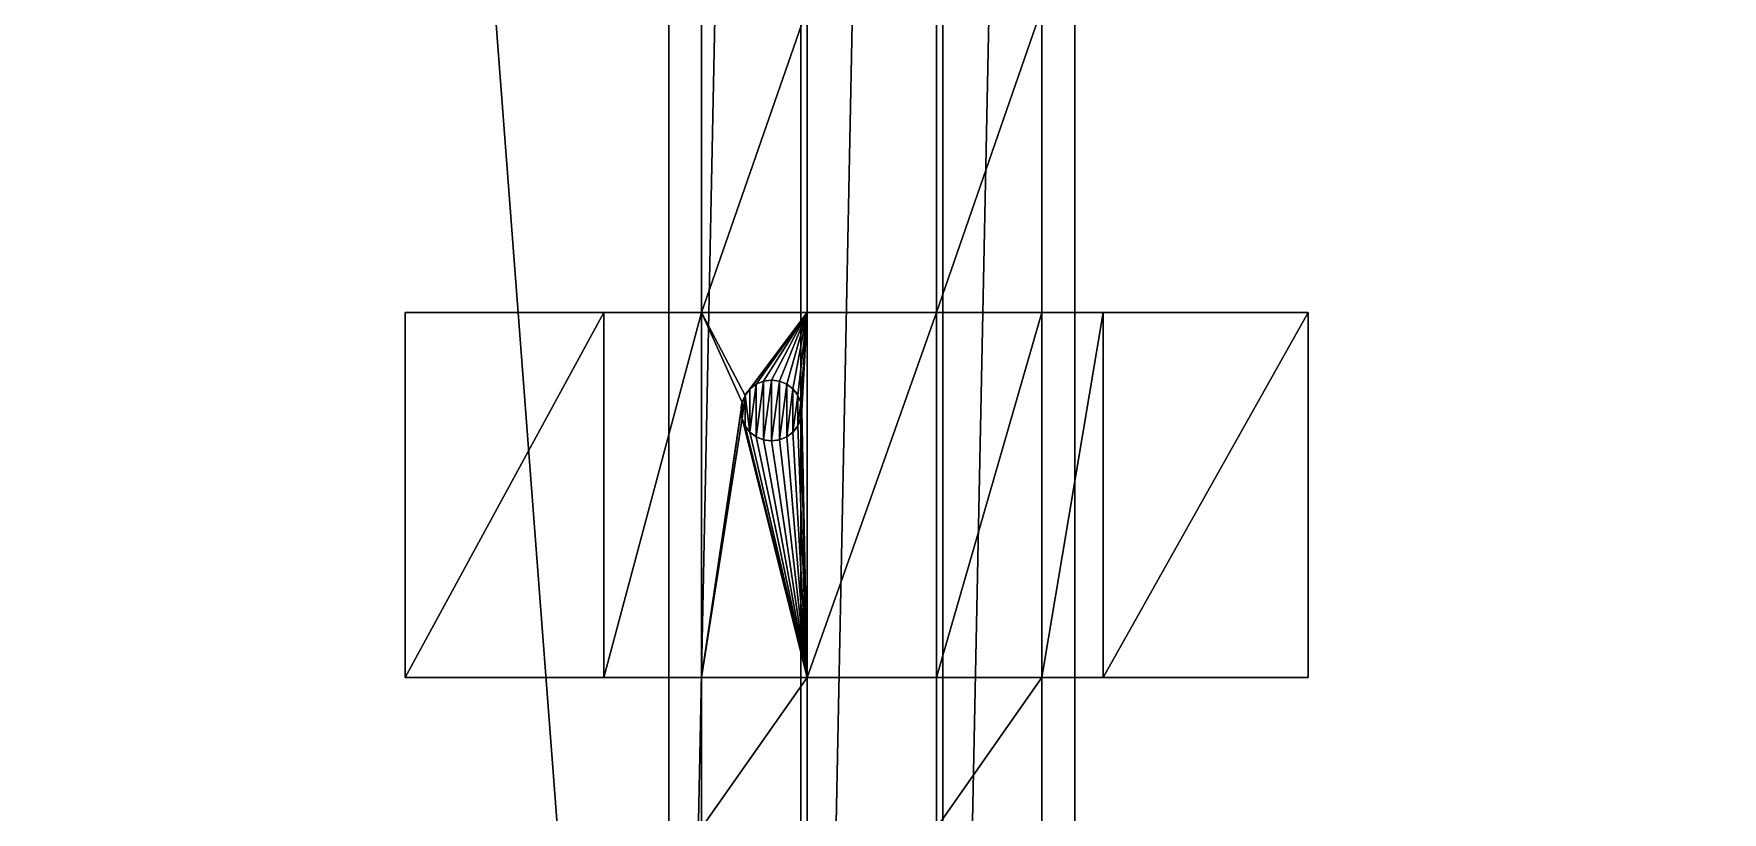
# Model space of a CAD drawing. Header units: millimetres. Extents: x -2 to 845, y -2 to 957.
# Drawn here: x 92.4 to 258.8, y 264.7 to 341.5 of the extents above; entities that cross this region are included whole.
import ezdxf

# ---------------------------------------------------------------- set-up
doc = ezdxf.new("R2010")
doc.units = ezdxf.units.MM
doc.header["$LTSCALE"] = 25.4

msp = doc.modelspace()

# ---------------------------------------------------------------- linework, layer by layer
for p, q in [((168, 120, 105), (168, 759, 105)), ((182, 759, 105), (182, 120, 105)), ((168.63, 758.37, 106), (168.63, 120.63, 106)), ((181.37, 120.63, 106), (181.37, 758.37, 106)), ((195, 729, 85), (195, 120, 85)), ((195, 729, 105), (195, 120, 105)), ((195, 729, 105), (195, 120, 105)), ((195, 729, 85), (195, 120, 85)), ((155, 120, 85), (155, 644, 85)), ((155, 120, 105), (155, 644, 105)), ((155, 120, 105), (155, 644, 105)), ((155, 120, 85), (155, 644, 85)), ((158.2, 344, 110), (158.2, 314, 110)), ((168.63, 344, 110), (168.63, 314, 110)), ((181.37, 314, 110), (181.37, 344, 110)), ((191.77, 314, 110), (191.77, 344, 110)), ((129, 314, 110), (129, 278, 110)), ((129, 314, 110), (129, 314, 158)), ((129, 278, 158), (129, 314, 158)), ((158.2, 314, 110), (129, 314, 110)), ((148.6, 314, 158), (129, 314, 158)), ((129, 314, 110), (129, 314, 158)), ((148.6, 314, 158), (129, 314, 158)), ((129, 278, 158), (129, 314, 158)), ((158.2, 314, 168), (148.6, 314, 168)), ((148.6, 314, 168), (148.6, 314, 158)), ((148.6, 314, 168), (148.6, 278, 168)), ((158.2, 314, 168), (148.6, 314, 168)), ((148.6, 314, 158), (148.6, 278, 158)), ((148.6, 314, 168), (148.6, 278, 168)), ((148.6, 314, 158), (148.6, 278, 158)), ((148.6, 314, 168), (148.6, 314, 158)), ((168.63, 314, 110), (158.2, 314, 110)), ((158.2, 314, 110), (158.2, 314, 168)), ((168.63, 314, 110), (158.2, 314, 110)), ((168.63, 314, 168), (158.2, 314, 168)), ((158.2, 314, 110), (158.2, 314, 168)), ((168.63, 314, 168), (158.2, 314, 168)), ((168.63, 314, 110), (168.63, 314, 168)), ((181.37, 314, 110), (168.63, 314, 110)), ((181.37, 314, 168), (168.63, 314, 168)), ((168.63, 314, 110), (168.63, 314, 168)), ((181.37, 314, 168), (168.63, 314, 168)), ((191.77, 314, 110), (181.37, 314, 110)), ((181.37, 314, 110), (181.37, 314, 168)), ((191.77, 314, 110), (181.37, 314, 110)), ((191.77, 314, 168), (181.37, 314, 168)), ((181.37, 314, 110), (181.37, 314, 168)), ((191.77, 314, 168), (181.37, 314, 168)), ((191.77, 314, 110), (191.77, 314, 168)), ((218, 314, 110), (191.77, 314, 110)), ((197.8, 314, 168), (191.77, 314, 168)), ((191.77, 314, 110), (191.77, 314, 168)), ((197.8, 314, 168), (191.77, 314, 168)), ((218, 314, 158), (197.8, 314, 158)), ((197.8, 314, 168), (197.8, 314, 158)), ((197.8, 314, 168), (197.8, 278, 168)), ((197.8, 314, 158), (197.8, 278, 158)), ((218, 314, 158), (197.8, 314, 158)), ((197.8, 314, 168), (197.8, 278, 168)), ((197.8, 314, 168), (197.8, 314, 158)), ((197.8, 314, 158), (197.8, 278, 158)), ((218, 314, 110), (218, 314, 158)), ((218, 278, 110), (218, 314, 110)), ((218, 278, 158), (218, 314, 158)), ((218, 314, 110), (218, 314, 158)), ((218, 278, 158), (218, 314, 158)), ((162.99, 306.46, 168), (162.99, 306.46, 169)), ((162.99, 306.46, 168), (162.99, 306.46, 169)), ((163.61, 306.93, 168), (163.61, 306.93, 169)), ((163.61, 306.93, 168), (163.61, 306.93, 169)), ((164.33, 307.23, 168), (164.33, 307.23, 169)), ((164.33, 307.23, 168), (164.33, 307.23, 169)), ((165.11, 307.33, 168), (165.11, 307.33, 169)), ((165.11, 307.33, 168), (165.11, 307.33, 169)), ((165.89, 307.23, 168), (165.89, 307.23, 169)), ((165.89, 307.23, 168), (165.89, 307.23, 169)), ((166.61, 306.93, 168), (166.61, 306.93, 169)), ((166.61, 306.93, 168), (166.61, 306.93, 169)), ((167.23, 306.46, 168), (167.23, 306.46, 169)), ((167.23, 306.46, 168), (167.23, 306.46, 169)), ((162.21, 305.11, 168), (162.21, 305.11, 169)), ((162.21, 305.11, 168), (162.21, 305.11, 169)), ((162.51, 305.83, 168), (162.51, 305.83, 169)), ((162.51, 305.83, 168), (162.51, 305.83, 169)), ((167.71, 305.83, 168), (167.71, 305.83, 169)), ((167.71, 305.83, 168), (167.71, 305.83, 169)), ((168.01, 305.11, 168), (168.01, 305.11, 169)), ((168.01, 305.11, 168), (168.01, 305.11, 169)), ((162.11, 304.33, 168), (162.11, 304.33, 169)), ((162.11, 304.33, 168), (162.11, 304.33, 169)), ((162.21, 303.56, 168), (162.21, 303.56, 169)), ((162.21, 303.56, 168), (162.21, 303.56, 169)), ((168.01, 303.56, 168), (168.01, 303.56, 169)), ((168.01, 303.56, 168), (168.01, 303.56, 169)), ((168.11, 304.33, 168), (168.11, 304.33, 169)), ((168.11, 304.33, 168), (168.11, 304.33, 169)), ((162.51, 302.83, 168), (162.51, 302.83, 169)), ((162.51, 302.83, 168), (162.51, 302.83, 169)), ((162.99, 302.21, 168), (162.99, 302.21, 169)), ((162.99, 302.21, 168), (162.99, 302.21, 169)), ((163.61, 301.74, 168), (163.61, 301.74, 169)), ((163.61, 301.74, 168), (163.61, 301.74, 169)), ((164.33, 301.44, 168), (164.33, 301.44, 169)), ((164.33, 301.44, 168), (164.33, 301.44, 169)), ((165.11, 301.33, 168), (165.11, 301.33, 169)), ((165.11, 301.33, 168), (165.11, 301.33, 169)), ((165.89, 301.44, 168), (165.89, 301.44, 169)), ((165.89, 301.44, 168), (165.89, 301.44, 169)), ((166.61, 301.74, 168), (166.61, 301.74, 169)), ((166.61, 301.74, 168), (166.61, 301.74, 169)), ((167.23, 302.21, 168), (167.23, 302.21, 169)), ((167.23, 302.21, 168), (167.23, 302.21, 169)), ((167.71, 302.83, 168), (167.71, 302.83, 169)), ((167.71, 302.83, 168), (167.71, 302.83, 169)), ((129, 278, 110), (158.2, 278, 110)), ((129, 278, 110), (129, 278, 158)), ((129, 278, 158), (148.6, 278, 158)), ((129, 278, 110), (129, 278, 158)), ((129, 278, 158), (148.6, 278, 158)), ((148.6, 278, 168), (148.6, 278, 158)), ((148.6, 278, 168), (158.2, 278, 168)), ((148.6, 278, 168), (158.2, 278, 168)), ((148.6, 278, 168), (148.6, 278, 158)), ((158.2, 278, 110), (158.2, 263.17, 110)), ((158.2, 278, 110), (168.63, 278, 110)), ((158.2, 278, 110), (168.63, 278, 110)), ((158.2, 278, 110), (158.2, 278, 168)), ((158.2, 278, 168), (168.63, 278, 168)), ((158.2, 278, 110), (158.2, 278, 168)), ((158.2, 278, 168), (168.63, 278, 168)), ((168.63, 278, 110), (168.63, 263.17, 110)), ((168.63, 278, 110), (168.63, 278, 168)), ((168.63, 278, 110), (181.37, 278, 110)), ((168.63, 278, 110), (168.63, 278, 168)), ((168.63, 278, 168), (181.37, 278, 168)), ((168.63, 278, 168), (181.37, 278, 168)), ((181.37, 263.17, 110), (181.37, 278, 110)), ((181.37, 278, 110), (191.77, 278, 110)), ((181.37, 278, 110), (191.77, 278, 110)), ((181.37, 278, 110), (181.37, 278, 168)), ((181.37, 278, 168), (191.77, 278, 168)), ((181.37, 278, 110), (181.37, 278, 168)), ((181.37, 278, 168), (191.77, 278, 168)), ((191.77, 263.17, 110), (191.77, 278, 110)), ((191.77, 278, 110), (218, 278, 110)), ((191.77, 278, 110), (191.77, 278, 168)), ((191.77, 278, 168), (197.8, 278, 168)), ((191.77, 278, 110), (191.77, 278, 168)), ((191.77, 278, 168), (197.8, 278, 168)), ((197.8, 278, 168), (197.8, 278, 158)), ((197.8, 278, 158), (218, 278, 158)), ((197.8, 278, 158), (218, 278, 158)), ((197.8, 278, 168), (197.8, 278, 158)), ((218, 278, 110), (218, 278, 158)), ((218, 278, 110), (218, 278, 158))]:
    msp.add_line(p, q)
for centre in [(165.11, 304.33, 168), (165.11, 304.33, 169), (165.11, 304.33, 168), (165.11, 304.33, 169), (165.11, 304.33, 168), (165.11, 304.33, 169), (165.11, 304.33, 168), (165.11, 304.33, 169), (165.11, 304.33, 168), (165.11, 304.33, 169), (165.11, 304.33, 168), (165.11, 304.33, 169), (165.11, 304.33, 168), (165.11, 304.33, 169), (165.11, 304.33, 168), (165.11, 304.33, 169), (165.11, 304.33, 168), (165.11, 304.33, 169), (165.11, 304.33, 168), (165.11, 304.33, 169), (165.11, 304.33, 168), (165.11, 304.33, 169), (165.11, 304.33, 168), (165.11, 304.33, 169), (165.11, 304.33, 168), (165.11, 304.33, 169), (165.11, 304.33, 168), (165.11, 304.33, 169), (165.11, 304.33, 168), (165.11, 304.33, 169), (165.11, 304.33, 168), (165.11, 304.33, 169), (165.11, 304.33, 168), (165.11, 304.33, 169), (165.11, 304.33, 168), (165.11, 304.33, 169), (165.11, 304.33, 168), (165.11, 304.33, 169), (165.11, 304.33, 168), (165.11, 304.33, 169), (165.11, 304.33, 168), (165.11, 304.33, 169), (165.11, 304.33, 168), (165.11, 304.33, 169), (165.11, 304.33, 168), (165.11, 304.33, 169), (165.11, 304.33, 168), (165.11, 304.33, 169), (165.11, 304.33, 168), (165.11, 304.33, 169)]:
    msp.add_circle(centre, 3)

# ---------------------------------------------------------------- meshes
mesh = msp.add_polyface()
corners = [(50, -2), (0, 955), (0, -2), (50, 955), (65, 50), (100, -2), (50, 957), (100, 50), (100, 35), (65, 905), (100, 957), (100, 905), (100, 920)]
mesh.append_faces([[corners[k] for k in face] for face in [(0, 1, 2), (7, 5, 8), (10, 11, 12)]], dxfattribs={"vtx0": -1})
mesh.append_faces([[corners[k] for k in face] for face in [(1, 0, 3), (3, 4, 6), (4, 5, 7), (6, 9, 10), (9, 6, 4)]], dxfattribs={"vtx0": -1, "vtx1": -1})
mesh.append_faces([[corners[k] for k in face] for face in [(3, 0, 4)]], dxfattribs={"vtx0": -1, "vtx1": -1, "vtx2": -1})
mesh.append_faces([[corners[k] for k in face] for face in [(4, 0, 5), (10, 9, 11)]], dxfattribs={"vtx0": -1, "vtx2": -1})
mesh = msp.add_polyface()
corners = [(0, -2, -2), (545, 50, -2), (0, 957, -2), (670, -2, -2), (590, 50, -2), (670, 50, -2), (670, 0, -2), (670, 955, -2), (845, 957, -2), (545, 905, -2), (590, 905, -2), (670, 905, -2), (845, 955, -2)]
mesh.append_faces([[corners[k] for k in face] for face in [(5, 3, 6), (7, 10, 11), (8, 7, 12)]], dxfattribs={"vtx0": -1})
mesh.append_faces([[corners[k] for k in face] for face in [(0, 1, 2), (1, 3, 4), (4, 3, 5), (2, 7, 8), (9, 2, 1)]], dxfattribs={"vtx0": -1, "vtx1": -1})
mesh.append_faces([[corners[k] for k in face] for face in [(7, 2, 9)]], dxfattribs={"vtx0": -1, "vtx1": -1, "vtx2": -1})
mesh.append_faces([[corners[k] for k in face] for face in [(1, 0, 3), (7, 9, 10)]], dxfattribs={"vtx0": -1, "vtx2": -1})
mesh = msp.add_polyface()
corners = [(590, -2, 25), (130, 35, 25), (130, -2, 25), (505, 50, 25), (545, 50, 25), (505, 905, 25), (590, 50, 25), (100, 920, 25), (100, 905, 25), (130, 920, 25), (130, 955, 25), (590, 955, 25), (545, 905, 25), (590, 905, 25), (100, 50, 25), (100, 35, 25)]
mesh.append_faces([[corners[k] for k in face] for face in [(0, 1, 2), (4, 0, 6), (5, 7, 8), (11, 12, 13), (1, 14, 15)]], dxfattribs={"vtx0": -1})
mesh.append_faces([[corners[k] for k in face] for face in [(3, 4, 5), (7, 5, 9), (9, 5, 10), (10, 5, 11), (12, 5, 4), (14, 1, 3)]], dxfattribs={"vtx0": -1, "vtx1": -1})
mesh.append_faces([[corners[k] for k in face] for face in [(1, 0, 3), (3, 0, 4), (11, 5, 12)]], dxfattribs={"vtx0": -1, "vtx1": -1, "vtx2": -1})
mesh = msp.add_polyface()
corners = [(0, 760, 85), (0, 270, 85), (0, 759, 85), (15, 270, 85), (115, 729, 85), (155, 760, 85), (15, 120, 85), (15, 119, 85), (155, 729, 85), (115, 644, 85), (155, 119, 85), (155, 644, 85), (155, 120, 85)]
mesh.append_faces([[corners[k] for k in face] for face in [(0, 1, 2), (4, 5, 8), (10, 11, 12)]], dxfattribs={"vtx0": -1})
mesh.append_faces([[corners[k] for k in face] for face in [(1, 0, 3), (3, 4, 6), (6, 4, 7), (7, 9, 10), (9, 7, 4)]], dxfattribs={"vtx0": -1, "vtx1": -1})
mesh.append_faces([[corners[k] for k in face] for face in [(3, 0, 4)]], dxfattribs={"vtx0": -1, "vtx1": -1, "vtx2": -1})
mesh.append_faces([[corners[k] for k in face] for face in [(4, 0, 5), (10, 9, 11)]], dxfattribs={"vtx0": -1, "vtx2": -1})
mesh = msp.add_polyface()
corners = [(168, 760, 105), (155, 729, 105), (155, 760, 105), (155, 644, 105), (155, 120, 105), (168, 120, 105), (168, 759, 105)]
mesh.append_faces([[corners[k] for k in face] for face in [(0, 1, 2), (5, 0, 6)]], dxfattribs={"vtx0": -1})
mesh.append_faces([[corners[k] for k in face] for face in [(1, 0, 3), (3, 0, 4), (4, 0, 5)]], dxfattribs={"vtx0": -1, "vtx1": -1})
mesh = msp.add_polyface()
corners = [(195, 760, 105), (182, 759, 105), (182, 760, 105), (182, 120, 105), (195, 120, 105), (195, 729, 105)]
mesh.append_faces([[corners[k] for k in face] for face in [(0, 1, 2), (4, 0, 5)]], dxfattribs={"vtx0": -1})
mesh.append_faces([[corners[k] for k in face] for face in [(1, 0, 3), (3, 0, 4)]], dxfattribs={"vtx0": -1, "vtx1": -1})
mesh = msp.add_polyface()
corners = [(651, 760, 85), (195, 729, 85), (195, 760, 85), (195, 120, 85), (650, 120, 85), (651, 120, 85)]
mesh.append_faces([[corners[k] for k in face] for face in [(0, 1, 2), (4, 0, 5)]], dxfattribs={"vtx0": -1})
mesh.append_faces([[corners[k] for k in face] for face in [(1, 0, 3), (3, 0, 4)]], dxfattribs={"vtx0": -1, "vtx1": -1})
mesh = msp.add_polyface()
corners = [(181.37, 758.37, 106), (168.63, 120.63, 106), (168.63, 758.37, 106), (181.37, 120.63, 106)]
mesh.append_faces([[corners[k] for k in face] for face in [(0, 1, 2), (1, 0, 3)]], dxfattribs={"vtx0": -1})
mesh = msp.add_polyface()
corners = [(195, 120, 105), (195, 119, 85), (195, 119, 105), (195, 120, 85), (195, 729, 105), (195, 729, 85)]
mesh.append_faces([[corners[k] for k in face] for face in [(0, 1, 2), (3, 4, 5)]], dxfattribs={"vtx0": -1})
mesh.append_faces([[corners[k] for k in face] for face in [(1, 0, 3)]], dxfattribs={"vtx0": -1, "vtx1": -1})
mesh.append_faces([[corners[k] for k in face] for face in [(3, 0, 4)]], dxfattribs={"vtx0": -1, "vtx2": -1})
mesh = msp.add_polyface()
corners = [(155, 120, 85), (155, 119, 105), (155, 119, 85), (155, 120, 105), (155, 644, 85), (155, 644, 105)]
mesh.append_faces([[corners[k] for k in face] for face in [(0, 1, 2), (3, 4, 5)]], dxfattribs={"vtx0": -1})
mesh.append_faces([[corners[k] for k in face] for face in [(1, 0, 3)]], dxfattribs={"vtx0": -1, "vtx1": -1})
mesh.append_faces([[corners[k] for k in face] for face in [(3, 0, 4)]], dxfattribs={"vtx0": -1, "vtx2": -1})
mesh = msp.add_polyface()
corners = [(168.63, 344, 110), (158.2, 314, 110), (158.2, 344, 110), (168.63, 314, 110)]
mesh.append_faces([[corners[k] for k in face] for face in [(0, 1, 2), (1, 0, 3)]], dxfattribs={"vtx0": -1})
mesh = msp.add_polyface()
corners = [(191.77, 344, 110), (181.37, 314, 110), (181.37, 344, 110), (191.77, 314, 110)]
mesh.append_faces([[corners[k] for k in face] for face in [(0, 1, 2), (1, 0, 3)]], dxfattribs={"vtx0": -1})
mesh = msp.add_polyface()
corners = [(129, 314, 110), (129, 278, 158), (129, 278, 110), (129, 314, 158)]
mesh.append_faces([[corners[k] for k in face] for face in [(0, 1, 2), (1, 0, 3)]], dxfattribs={"vtx0": -1})
mesh = msp.add_polyface()
corners = [(158.2, 314, 168), (129, 314, 110), (158.2, 314, 110), (148.6, 314, 158), (148.6, 314, 168), (129, 314, 158)]
mesh.append_faces([[corners[k] for k in face] for face in [(0, 1, 2), (3, 0, 4)]], dxfattribs={"vtx0": -1})
mesh.append_faces([[corners[k] for k in face] for face in [(1, 0, 3)]], dxfattribs={"vtx0": -1, "vtx1": -1, "vtx2": -1})
mesh.append_faces([[corners[k] for k in face] for face in [(5, 1, 3)]], dxfattribs={"vtx1": -1})
mesh = msp.add_polyface()
corners = [(148.6, 314, 158), (129, 278, 158), (129, 314, 158), (148.6, 278, 158)]
mesh.append_faces([[corners[k] for k in face] for face in [(0, 1, 2), (1, 0, 3)]], dxfattribs={"vtx0": -1})
mesh = msp.add_polyface()
corners = [(158.2, 314, 168), (148.6, 278, 168), (148.6, 314, 168), (158.2, 278, 168), (162.21, 305.11, 168), (162.51, 305.83, 168), (168.63, 314, 168), (162.11, 304.33, 168), (162.99, 306.46, 168), (163.61, 306.93, 168), (164.33, 307.23, 168), (165.11, 307.33, 168), (165.89, 307.23, 168), (166.61, 306.93, 168), (167.23, 306.46, 168), (167.71, 305.83, 168), (168.01, 305.11, 168), (168.11, 304.33, 168), (162.21, 303.56, 168), (168.63, 278, 168), (162.51, 302.83, 168), (162.99, 302.21, 168), (163.61, 301.74, 168), (164.33, 301.44, 168), (165.11, 301.33, 168), (165.89, 301.44, 168), (166.61, 301.74, 168), (167.23, 302.21, 168), (167.71, 302.83, 168), (168.01, 303.56, 168), (181.37, 314, 168), (181.37, 278, 168), (191.77, 314, 168), (191.77, 278, 168), (197.8, 314, 168), (197.8, 278, 168)]
mesh.append_faces([[corners[k] for k in face] for face in [(0, 1, 2), (33, 34, 35)]], dxfattribs={"vtx0": -1})
mesh.append_faces([[corners[k] for k in face] for face in [(1, 0, 3), (4, 0, 5), (5, 6, 8), (8, 6, 9), (9, 6, 10), (10, 6, 11), (11, 6, 12), (12, 6, 13), (13, 6, 14), (14, 6, 15), (15, 6, 16), (16, 6, 17), (3, 18, 19), (18, 3, 7), (19, 30, 31), (31, 32, 33)]], dxfattribs={"vtx0": -1, "vtx1": -1})
mesh.append_faces([[corners[k] for k in face] for face in [(3, 0, 4), (19, 17, 6)]], dxfattribs={"vtx0": -1, "vtx1": -1, "vtx2": -1})
mesh.append_faces([[corners[k] for k in face] for face in [(5, 0, 6), (3, 4, 7), (19, 18, 20), (19, 20, 21), (19, 21, 22), (19, 22, 23), (19, 23, 24), (19, 24, 25), (19, 25, 26), (19, 26, 27), (19, 27, 28), (19, 28, 29), (19, 29, 17), (19, 6, 30), (31, 30, 32), (33, 32, 34)]], dxfattribs={"vtx0": -1, "vtx2": -1})
mesh = msp.add_polyface()
corners = [(148.6, 314, 158), (148.6, 278, 168), (148.6, 278, 158), (148.6, 314, 168)]
mesh.append_faces([[corners[k] for k in face] for face in [(0, 1, 2), (1, 0, 3)]], dxfattribs={"vtx0": -1})
mesh = msp.add_polyface()
corners = [(168.63, 314, 168), (158.2, 314, 110), (168.63, 314, 110), (158.2, 314, 168)]
mesh.append_faces([[corners[k] for k in face] for face in [(0, 1, 2), (1, 0, 3)]], dxfattribs={"vtx0": -1})
mesh = msp.add_polyface()
corners = [(181.37, 314, 168), (168.63, 314, 110), (181.37, 314, 110), (168.63, 314, 168)]
mesh.append_faces([[corners[k] for k in face] for face in [(0, 1, 2), (1, 0, 3)]], dxfattribs={"vtx0": -1})
mesh = msp.add_polyface()
corners = [(191.77, 314, 168), (181.37, 314, 110), (191.77, 314, 110), (181.37, 314, 168)]
mesh.append_faces([[corners[k] for k in face] for face in [(0, 1, 2), (1, 0, 3)]], dxfattribs={"vtx0": -1})
mesh = msp.add_polyface()
corners = [(218, 314, 158), (191.77, 314, 110), (218, 314, 110), (197.8, 314, 158), (191.77, 314, 168), (197.8, 314, 168)]
mesh.append_faces([[corners[k] for k in face] for face in [(0, 1, 2), (4, 3, 5)]], dxfattribs={"vtx0": -1})
mesh.append_faces([[corners[k] for k in face] for face in [(1, 3, 4)]], dxfattribs={"vtx0": -1, "vtx1": -1})
mesh.append_faces([[corners[k] for k in face] for face in [(1, 0, 3)]], dxfattribs={"vtx0": -1, "vtx2": -1})
mesh = msp.add_polyface()
corners = [(218, 314, 158), (197.8, 278, 158), (197.8, 314, 158), (218, 278, 158)]
mesh.append_faces([[corners[k] for k in face] for face in [(0, 1, 2), (1, 0, 3)]], dxfattribs={"vtx0": -1})
mesh = msp.add_polyface()
corners = [(197.8, 314, 168), (197.8, 278, 158), (197.8, 278, 168), (197.8, 314, 158)]
mesh.append_faces([[corners[k] for k in face] for face in [(0, 1, 2), (1, 0, 3)]], dxfattribs={"vtx0": -1})
mesh = msp.add_polyface()
corners = [(218, 314, 158), (218, 278, 110), (218, 278, 158), (218, 314, 110)]
mesh.append_faces([[corners[k] for k in face] for face in [(0, 1, 2), (1, 0, 3)]], dxfattribs={"vtx0": -1})
mesh = msp.add_polyface()
corners = [(162.21, 305.11, 169), (162.21, 303.56, 169), (162.11, 304.33, 169), (162.51, 305.83, 169), (162.51, 302.83, 169), (162.99, 302.21, 169), (162.99, 306.46, 169), (163.61, 306.93, 169), (163.61, 301.74, 169), (164.33, 307.23, 169), (164.33, 301.44, 169), (165.11, 307.33, 169), (165.11, 301.33, 169), (165.89, 307.23, 169), (165.89, 301.44, 169), (166.61, 306.93, 169), (166.61, 301.74, 169), (167.23, 306.46, 169), (167.23, 302.21, 169), (167.71, 305.83, 169), (167.71, 302.83, 169), (168.01, 305.11, 169), (168.01, 303.56, 169), (168.11, 304.33, 169)]
mesh.append_faces([[corners[k] for k in face] for face in [(0, 1, 2), (22, 21, 23)]], dxfattribs={"vtx0": -1})
mesh.append_faces([[corners[k] for k in face] for face in [(1, 3, 4), (4, 3, 5), (5, 7, 8), (8, 9, 10), (10, 11, 12), (12, 13, 14), (14, 15, 16), (16, 17, 18), (18, 19, 20), (20, 21, 22)]], dxfattribs={"vtx0": -1, "vtx1": -1})
mesh.append_faces([[corners[k] for k in face] for face in [(1, 0, 3), (5, 3, 6), (5, 6, 7), (8, 7, 9), (10, 9, 11), (12, 11, 13), (14, 13, 15), (16, 15, 17), (18, 17, 19), (20, 19, 21)]], dxfattribs={"vtx0": -1, "vtx2": -1})
mesh = msp.add_polyface()
corners = [(162.99, 306.46, 168), (162.51, 305.83, 169), (162.51, 305.83, 168), (162.99, 306.46, 169)]
mesh.append_faces([[corners[k] for k in face] for face in [(0, 1, 2), (1, 0, 3)]], dxfattribs={"vtx0": -1})
mesh = msp.add_polyface()
corners = [(163.61, 306.93, 169), (162.99, 306.46, 168), (163.61, 306.93, 168), (162.99, 306.46, 169)]
mesh.append_faces([[corners[k] for k in face] for face in [(0, 1, 2), (1, 0, 3)]], dxfattribs={"vtx0": -1})
mesh = msp.add_polyface()
corners = [(164.33, 307.23, 169), (163.61, 306.93, 168), (164.33, 307.23, 168), (163.61, 306.93, 169)]
mesh.append_faces([[corners[k] for k in face] for face in [(0, 1, 2), (1, 0, 3)]], dxfattribs={"vtx0": -1})
mesh = msp.add_polyface()
corners = [(165.11, 307.33, 169), (164.33, 307.23, 168), (165.11, 307.33, 168), (164.33, 307.23, 169)]
mesh.append_faces([[corners[k] for k in face] for face in [(0, 1, 2), (1, 0, 3)]], dxfattribs={"vtx0": -1})
mesh = msp.add_polyface()
corners = [(165.89, 307.23, 169), (165.11, 307.33, 168), (165.89, 307.23, 168), (165.11, 307.33, 169)]
mesh.append_faces([[corners[k] for k in face] for face in [(0, 1, 2), (1, 0, 3)]], dxfattribs={"vtx0": -1})
mesh = msp.add_polyface()
corners = [(166.61, 306.93, 169), (165.89, 307.23, 168), (166.61, 306.93, 168), (165.89, 307.23, 169)]
mesh.append_faces([[corners[k] for k in face] for face in [(0, 1, 2), (1, 0, 3)]], dxfattribs={"vtx0": -1})
mesh = msp.add_polyface()
corners = [(167.23, 306.46, 169), (166.61, 306.93, 168), (167.23, 306.46, 168), (166.61, 306.93, 169)]
mesh.append_faces([[corners[k] for k in face] for face in [(0, 1, 2), (1, 0, 3)]], dxfattribs={"vtx0": -1})
mesh = msp.add_polyface()
corners = [(167.23, 306.46, 169), (167.71, 305.83, 168), (167.71, 305.83, 169), (167.23, 306.46, 168)]
mesh.append_faces([[corners[k] for k in face] for face in [(0, 1, 2), (1, 0, 3)]], dxfattribs={"vtx0": -1})
mesh = msp.add_polyface()
corners = [(162.21, 305.11, 168), (162.11, 304.33, 169), (162.11, 304.33, 168), (162.21, 305.11, 169)]
mesh.append_faces([[corners[k] for k in face] for face in [(0, 1, 2), (1, 0, 3)]], dxfattribs={"vtx0": -1})
mesh = msp.add_polyface()
corners = [(162.51, 305.83, 168), (162.21, 305.11, 169), (162.21, 305.11, 168), (162.51, 305.83, 169)]
mesh.append_faces([[corners[k] for k in face] for face in [(0, 1, 2), (1, 0, 3)]], dxfattribs={"vtx0": -1})
mesh = msp.add_polyface()
corners = [(167.71, 305.83, 169), (168.01, 305.11, 168), (168.01, 305.11, 169), (167.71, 305.83, 168)]
mesh.append_faces([[corners[k] for k in face] for face in [(0, 1, 2), (1, 0, 3)]], dxfattribs={"vtx0": -1})
mesh = msp.add_polyface()
corners = [(168.01, 305.11, 169), (168.11, 304.33, 168), (168.11, 304.33, 169), (168.01, 305.11, 168)]
mesh.append_faces([[corners[k] for k in face] for face in [(0, 1, 2), (1, 0, 3)]], dxfattribs={"vtx0": -1})
mesh = msp.add_polyface()
corners = [(162.11, 304.33, 168), (162.21, 303.56, 169), (162.21, 303.56, 168), (162.11, 304.33, 169)]
mesh.append_faces([[corners[k] for k in face] for face in [(0, 1, 2), (1, 0, 3)]], dxfattribs={"vtx0": -1})
mesh = msp.add_polyface()
corners = [(162.21, 303.56, 168), (162.51, 302.83, 169), (162.51, 302.83, 168), (162.21, 303.56, 169)]
mesh.append_faces([[corners[k] for k in face] for face in [(0, 1, 2), (1, 0, 3)]], dxfattribs={"vtx0": -1})
mesh = msp.add_polyface()
corners = [(168.01, 303.56, 169), (167.71, 302.83, 168), (167.71, 302.83, 169), (168.01, 303.56, 168)]
mesh.append_faces([[corners[k] for k in face] for face in [(0, 1, 2), (1, 0, 3)]], dxfattribs={"vtx0": -1})
mesh = msp.add_polyface()
corners = [(168.11, 304.33, 169), (168.01, 303.56, 168), (168.01, 303.56, 169), (168.11, 304.33, 168)]
mesh.append_faces([[corners[k] for k in face] for face in [(0, 1, 2), (1, 0, 3)]], dxfattribs={"vtx0": -1})
mesh = msp.add_polyface()
corners = [(162.51, 302.83, 168), (162.99, 302.21, 169), (162.99, 302.21, 168), (162.51, 302.83, 169)]
mesh.append_faces([[corners[k] for k in face] for face in [(0, 1, 2), (1, 0, 3)]], dxfattribs={"vtx0": -1})
mesh = msp.add_polyface()
corners = [(162.99, 302.21, 169), (163.61, 301.74, 168), (162.99, 302.21, 168), (163.61, 301.74, 169)]
mesh.append_faces([[corners[k] for k in face] for face in [(0, 1, 2), (1, 0, 3)]], dxfattribs={"vtx0": -1})
mesh = msp.add_polyface()
corners = [(163.61, 301.74, 169), (164.33, 301.44, 168), (163.61, 301.74, 168), (164.33, 301.44, 169)]
mesh.append_faces([[corners[k] for k in face] for face in [(0, 1, 2), (1, 0, 3)]], dxfattribs={"vtx0": -1})
mesh = msp.add_polyface()
corners = [(164.33, 301.44, 169), (165.11, 301.33, 168), (164.33, 301.44, 168), (165.11, 301.33, 169)]
mesh.append_faces([[corners[k] for k in face] for face in [(0, 1, 2), (1, 0, 3)]], dxfattribs={"vtx0": -1})
mesh = msp.add_polyface()
corners = [(165.11, 301.33, 169), (165.89, 301.44, 168), (165.11, 301.33, 168), (165.89, 301.44, 169)]
mesh.append_faces([[corners[k] for k in face] for face in [(0, 1, 2), (1, 0, 3)]], dxfattribs={"vtx0": -1})
mesh = msp.add_polyface()
corners = [(165.89, 301.44, 169), (166.61, 301.74, 168), (165.89, 301.44, 168), (166.61, 301.74, 169)]
mesh.append_faces([[corners[k] for k in face] for face in [(0, 1, 2), (1, 0, 3)]], dxfattribs={"vtx0": -1})
mesh = msp.add_polyface()
corners = [(166.61, 301.74, 169), (167.23, 302.21, 168), (166.61, 301.74, 168), (167.23, 302.21, 169)]
mesh.append_faces([[corners[k] for k in face] for face in [(0, 1, 2), (1, 0, 3)]], dxfattribs={"vtx0": -1})
mesh = msp.add_polyface()
corners = [(167.71, 302.83, 169), (167.23, 302.21, 168), (167.23, 302.21, 169), (167.71, 302.83, 168)]
mesh.append_faces([[corners[k] for k in face] for face in [(0, 1, 2), (1, 0, 3)]], dxfattribs={"vtx0": -1})
mesh = msp.add_polyface()
corners = [(129, 278, 158), (158.2, 278, 110), (129, 278, 110), (148.6, 278, 158), (158.2, 278, 168), (148.6, 278, 168)]
mesh.append_faces([[corners[k] for k in face] for face in [(0, 1, 2), (4, 3, 5)]], dxfattribs={"vtx0": -1})
mesh.append_faces([[corners[k] for k in face] for face in [(1, 3, 4)]], dxfattribs={"vtx0": -1, "vtx1": -1})
mesh.append_faces([[corners[k] for k in face] for face in [(1, 0, 3)]], dxfattribs={"vtx0": -1, "vtx2": -1})
mesh = msp.add_polyface()
corners = [(168.63, 278, 110), (158.2, 263.17, 110), (158.2, 278, 110), (168.63, 263.17, 110)]
mesh.append_faces([[corners[k] for k in face] for face in [(0, 1, 2), (1, 0, 3)]], dxfattribs={"vtx0": -1})
mesh = msp.add_polyface()
corners = [(158.2, 278, 168), (168.63, 278, 110), (158.2, 278, 110), (168.63, 278, 168)]
mesh.append_faces([[corners[k] for k in face] for face in [(0, 1, 2), (1, 0, 3)]], dxfattribs={"vtx0": -1})
mesh = msp.add_polyface()
corners = [(168.63, 278, 168), (181.37, 278, 110), (168.63, 278, 110), (181.37, 278, 168)]
mesh.append_faces([[corners[k] for k in face] for face in [(0, 1, 2), (1, 0, 3)]], dxfattribs={"vtx0": -1})
mesh = msp.add_polyface()
corners = [(191.77, 278, 110), (181.37, 263.17, 110), (181.37, 278, 110), (191.77, 263.17, 110)]
mesh.append_faces([[corners[k] for k in face] for face in [(0, 1, 2), (1, 0, 3)]], dxfattribs={"vtx0": -1})
mesh = msp.add_polyface()
corners = [(181.37, 278, 168), (191.77, 278, 110), (181.37, 278, 110), (191.77, 278, 168)]
mesh.append_faces([[corners[k] for k in face] for face in [(0, 1, 2), (1, 0, 3)]], dxfattribs={"vtx0": -1})
mesh = msp.add_polyface()
corners = [(191.77, 278, 168), (218, 278, 110), (191.77, 278, 110), (197.8, 278, 158), (197.8, 278, 168), (218, 278, 158)]
mesh.append_faces([[corners[k] for k in face] for face in [(0, 1, 2), (3, 0, 4)]], dxfattribs={"vtx0": -1})
mesh.append_faces([[corners[k] for k in face] for face in [(1, 0, 3)]], dxfattribs={"vtx0": -1, "vtx1": -1, "vtx2": -1})
mesh.append_faces([[corners[k] for k in face] for face in [(5, 1, 3)]], dxfattribs={"vtx1": -1})

doc.saveas('drawing.dxf')
